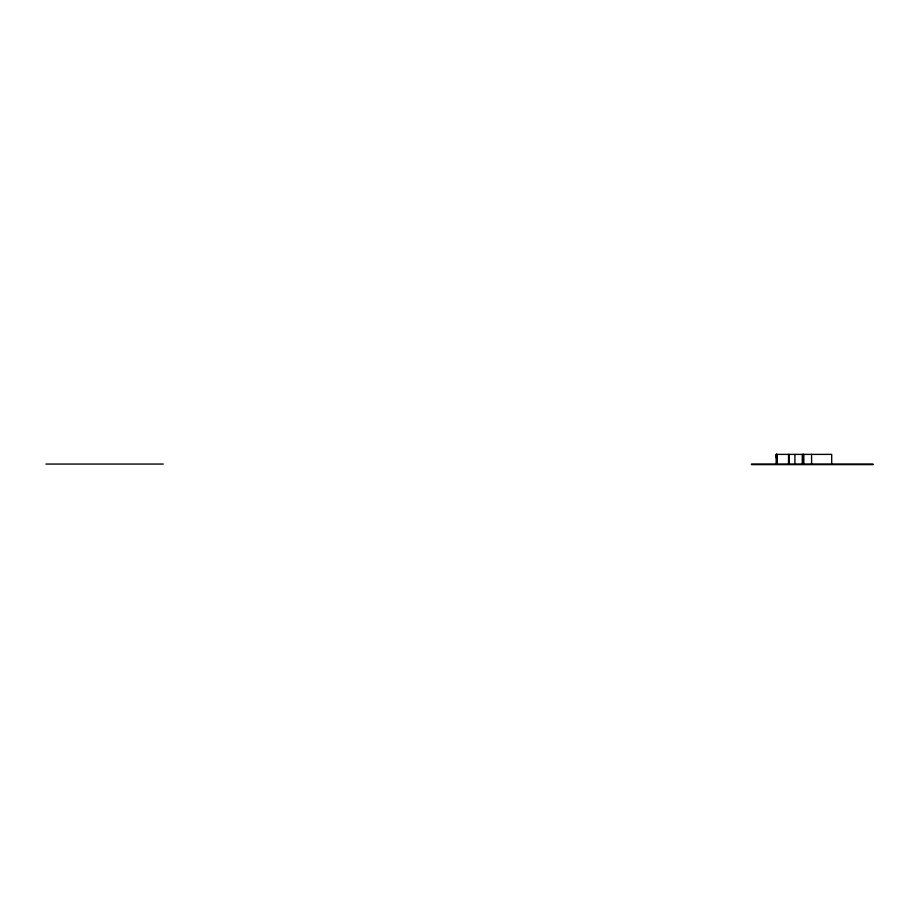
<?xml version="1.0" encoding="UTF-8"?>
<svg xmlns="http://www.w3.org/2000/svg" width="919" height="919" viewBox="0 0 919 919"><rect width="100%" height="100%" fill="white"/><g stroke="black" fill="none" stroke-linecap="round" stroke-linejoin="round"><path stroke-width="1.38" d="M831.695 464.061L831.695 454.388L776.256 454.388L776.291 457.857L776.992 457.857M45.95 464.061L163.272 464.061M751.455 464.061L873.05 464.061M751.455 464.612L873.05 464.612M811.58 454.388L811.58 464.061M803.723 454.388L803.723 464.061M803.413 454.388L803.413 464.061M802.838 454.388L802.838 464.061M802.253 454.388L802.253 464.061M794.901 454.388L794.901 464.061M788.984 454.388L789.111 464.061M788.525 454.388L788.525 464.061M776.992 454.388L776.992 464.061M776.727 454.388L776.716 464.061M776.566 454.388L776.566 464.061M776.279 454.388L776.279 464.061"/></g></svg>
